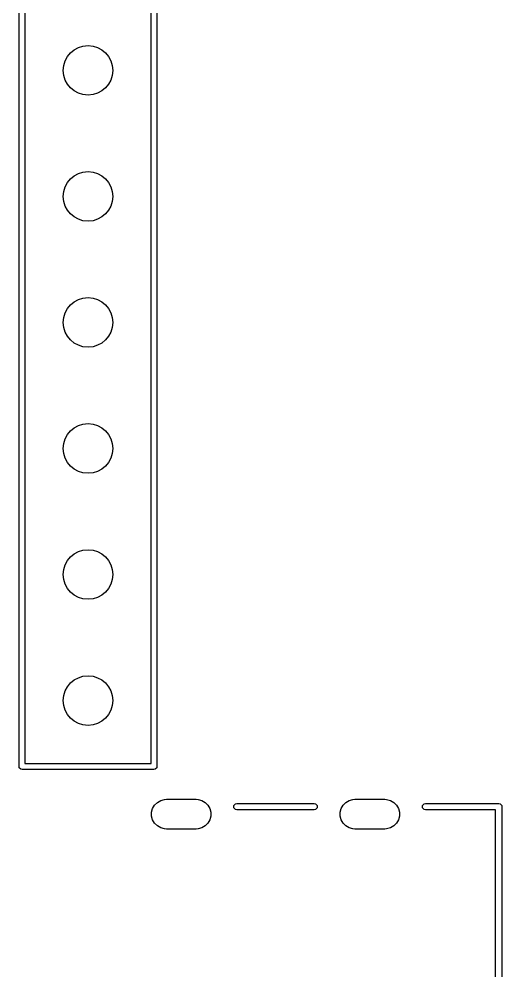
# Model space of a CAD drawing. Extents: x 2.61 to 8.6, y -5.69 to -1.89.
# Drawn here: x 8.221 to 8.604, y -3.531 to -2.776 of the extents above; entities that cross this region are included whole.
import ezdxf

# ---------------------------------------------------------------- set-up
doc = ezdxf.new("R2010")
doc.units = 0
doc.header["$MEASUREMENT"] = 0
doc.layers.add('BLACK', color=7, linetype='CONTINUOUS')

msp = doc.modelspace()

# ---------------------------------------------------------------- linework, layer by layer
at = {"layer": 'BLACK', "linetype": 'CONTINUOUS'}
for p, q in [((8.22087, -3.36862), (8.22087, -2.16389)), ((8.22559, -2.16625), (8.22559, -3.36625)), ((8.32559, -3.36625), (8.32559, -2.16625)), ((8.33031, -2.16389), (8.33031, -3.36862)), ((8.22559, -3.36625), (8.32559, -3.36625)), ((8.22105, -3.36952), (8.22087, -3.36862)), ((8.22232, -3.3708), (8.22105, -3.36952)), ((8.22323, -3.37098), (8.22232, -3.3708)), ((8.32795, -3.37098), (8.22323, -3.37098)), ((8.32886, -3.3708), (8.32795, -3.37098)), ((8.33014, -3.36952), (8.32886, -3.3708)), ((8.33031, -3.36862), (8.33014, -3.36952)), ((8.33014, -3.36952), (8.33014, -3.36952)), ((8.32842, -3.39922), (8.33061, -3.39704)), ((8.33061, -3.39704), (8.33328, -3.3955)), ((8.33328, -3.3955), (8.33625, -3.3947)), ((8.33625, -3.3947), (8.3378, -3.3946)), ((8.3378, -3.3946), (8.36142, -3.3946)), ((8.36142, -3.3946), (8.36296, -3.3947)), ((8.36296, -3.3947), (8.36594, -3.3955)), ((8.36594, -3.3955), (8.36861, -3.39704)), ((8.36861, -3.39704), (8.37079, -3.39922)), ((8.39139, -3.39955), (8.39274, -3.3982)), ((8.39274, -3.3982), (8.3937, -3.39801)), ((8.3937, -3.39801), (8.45512, -3.39801)), ((8.45512, -3.39801), (8.45607, -3.3982)), ((8.45607, -3.3982), (8.45743, -3.39955)), ((8.47803, -3.39922), (8.48021, -3.39704)), ((8.48021, -3.39704), (8.48288, -3.3955)), ((8.48288, -3.3955), (8.48586, -3.3947)), ((8.48586, -3.3947), (8.4874, -3.3946)), ((8.4874, -3.3946), (8.51102, -3.3946)), ((8.51102, -3.3946), (8.51257, -3.3947)), ((8.51257, -3.3947), (8.51554, -3.3955)), ((8.51554, -3.3955), (8.51821, -3.39704)), ((8.51821, -3.39704), (8.52039, -3.39922)), ((8.541, -3.39955), (8.54235, -3.3982)), ((8.54235, -3.3982), (8.54331, -3.39801)), ((8.54331, -3.39801), (8.60157, -3.39801)), ((8.60157, -3.39801), (8.60253, -3.3982)), ((8.60253, -3.3982), (8.60388, -3.39955)), ((8.32609, -3.40487), (8.32688, -3.40189)), ((8.32609, -3.40795), (8.32609, -3.40487)), ((8.32688, -3.40189), (8.32842, -3.39922)), ((8.37079, -3.39922), (8.37233, -3.40189)), ((8.37233, -3.40189), (8.37313, -3.40487)), ((8.37313, -3.40487), (8.37313, -3.40795)), ((8.39139, -3.40146), (8.39139, -3.39955)), ((8.39274, -3.40282), (8.39139, -3.40146)), ((8.3937, -3.40301), (8.39274, -3.40282)), ((8.45512, -3.40301), (8.3937, -3.40301)), ((8.45607, -3.40282), (8.45512, -3.40301)), ((8.45743, -3.40146), (8.45607, -3.40282)), ((8.45743, -3.39955), (8.45743, -3.40146)), ((8.47569, -3.40487), (8.47649, -3.40189)), ((8.47569, -3.40795), (8.47569, -3.40487)), ((8.47649, -3.40189), (8.47803, -3.39922)), ((8.52039, -3.39922), (8.52194, -3.40189)), ((8.52194, -3.40189), (8.52273, -3.40487)), ((8.52273, -3.40487), (8.52273, -3.40795)), ((8.541, -3.40146), (8.541, -3.39955)), ((8.54235, -3.40282), (8.541, -3.40146)), ((8.54331, -3.40301), (8.54235, -3.40282)), ((8.59907, -3.40301), (8.54331, -3.40301)), ((8.59907, -3.74997), (8.59907, -3.40301)), ((8.60388, -3.39955), (8.60407, -3.40051)), ((8.60407, -3.40051), (8.60407, -3.75247)), ((8.32688, -3.41093), (8.32609, -3.40795)), ((8.32842, -3.4136), (8.32688, -3.41093)), ((8.33061, -3.41578), (8.32842, -3.4136)), ((8.37079, -3.4136), (8.36861, -3.41578)), ((8.37233, -3.41093), (8.37079, -3.4136)), ((8.37313, -3.40795), (8.37233, -3.41093)), ((8.47649, -3.41093), (8.47569, -3.40795)), ((8.47803, -3.4136), (8.47649, -3.41093)), ((8.48021, -3.41578), (8.47803, -3.4136)), ((8.52039, -3.4136), (8.51821, -3.41578)), ((8.52194, -3.41093), (8.52039, -3.4136)), ((8.52273, -3.40795), (8.52194, -3.41093)), ((8.33328, -3.41732), (8.33061, -3.41578)), ((8.33625, -3.41812), (8.33328, -3.41732)), ((8.3378, -3.41822), (8.33625, -3.41812)), ((8.36142, -3.41822), (8.3378, -3.41822)), ((8.36296, -3.41812), (8.36142, -3.41822)), ((8.36594, -3.41732), (8.36296, -3.41812)), ((8.36861, -3.41578), (8.36594, -3.41732)), ((8.48288, -3.41732), (8.48021, -3.41578)), ((8.48586, -3.41812), (8.48288, -3.41732)), ((8.4874, -3.41822), (8.48586, -3.41812)), ((8.51102, -3.41822), (8.4874, -3.41822)), ((8.51257, -3.41812), (8.51102, -3.41822)), ((8.51554, -3.41732), (8.51257, -3.41812)), ((8.51821, -3.41578), (8.51554, -3.41732))]:
    msp.add_line(p, q, dxfattribs=at)
at = {"layer": 'BLACK'}
for centre in [(8.27559, -2.81625), (8.27559, -2.91625), (8.27559, -3.01625), (8.27559, -3.11625), (8.27559, -3.21625), (8.27559, -3.31625)]:
    msp.add_circle(centre, 0.01969, dxfattribs=at)

doc.saveas('drawing.dxf')
